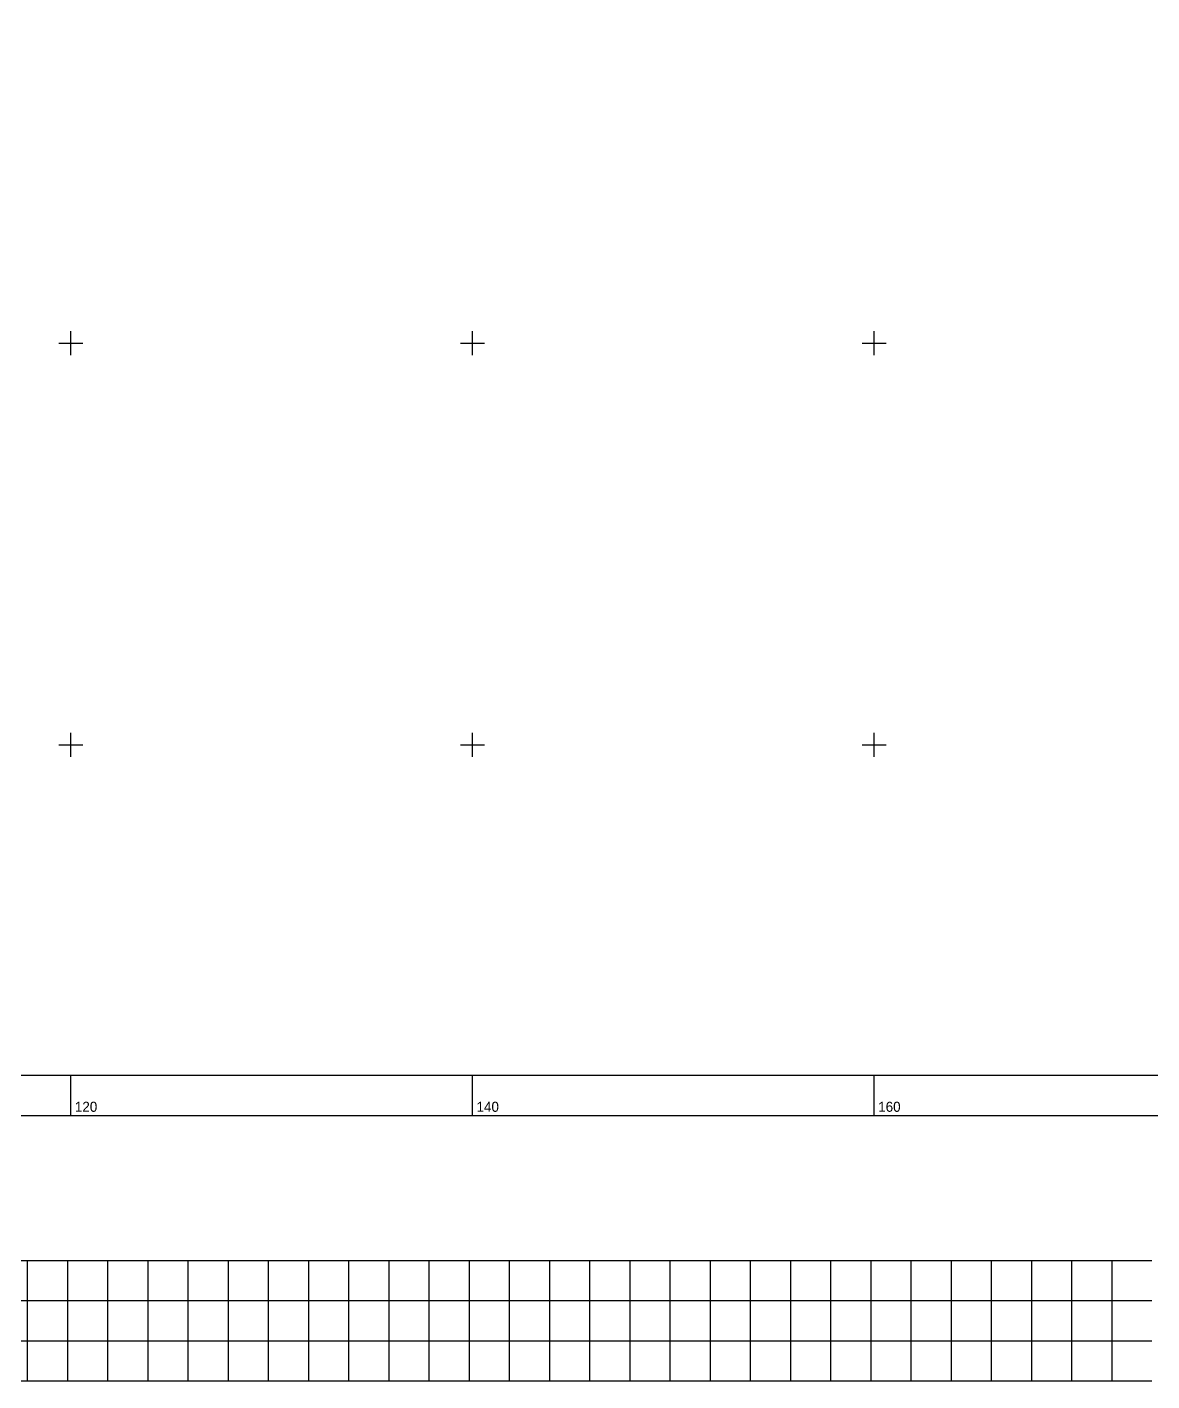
# Model space of a CAD drawing. Extents: x 547747 to 549324, y 1837450 to 1838029.
# Drawn here: x 548117.8 to 548173.8, y 1837508.3 to 1837575.7 of the extents above; entities that cross this region are included whole.
import ezdxf

# ---------------------------------------------------------------- set-up
doc = ezdxf.new("R2010")
doc.units = 0
doc.layers.add('Level 58', color=7, linetype='Continuous')
doc.layers.add('Level 63', color=7, linetype='Continuous')

msp = doc.modelspace()

# ---------------------------------------------------------------- linework, layer by layer
at = {"layer": 'Level 58'}
msp.add_lwpolyline([(548053.83, 1838019.63), (548387.2, 1838019.63), (548387.2, 1837523.53), (548053.83, 1837523.53)], close=True, dxfattribs=at)
at = {"layer": 'Level 63'}
for p, q in [((548120, 1837559.4), (548120, 1837560.6)), ((548140, 1837559.4), (548140, 1837560.6)), ((548160, 1837559.4), (548160, 1837560.6)), ((548119.4, 1837560), (548120.6, 1837560)), ((548139.4, 1837560), (548140.6, 1837560)), ((548159.4, 1837560), (548160.6, 1837560)), ((548119.4, 1837540), (548120.6, 1837540)), ((548120, 1837539.4), (548120, 1837540.6)), ((548139.4, 1837540), (548140.6, 1837540)), ((548140, 1837539.4), (548140, 1837540.6)), ((548159.4, 1837540), (548160.6, 1837540)), ((548160, 1837539.4), (548160, 1837540.6)), ((548120, 1837521.53), (548120, 1837523.53)), ((548140, 1837521.53), (548140, 1837523.53)), ((548160, 1837521.53), (548160, 1837523.53)), ((548115.83, 1837514.33), (548117.83, 1837514.33)), ((548117.83, 1837514.33), (548119.83, 1837514.33)), ((548117.83, 1837514.33), (548117.83, 1837508.33)), ((548119.83, 1837514.33), (548121.83, 1837514.33)), ((548119.83, 1837514.33), (548119.83, 1837508.33)), ((548121.83, 1837514.33), (548123.83, 1837514.33)), ((548121.83, 1837514.33), (548121.83, 1837508.33)), ((548123.83, 1837514.33), (548125.83, 1837514.33)), ((548123.83, 1837514.33), (548123.83, 1837508.33)), ((548125.83, 1837514.33), (548127.83, 1837514.33)), ((548125.83, 1837514.33), (548125.83, 1837508.33)), ((548127.83, 1837514.33), (548129.83, 1837514.33)), ((548127.83, 1837514.33), (548127.83, 1837508.33)), ((548129.83, 1837514.33), (548131.83, 1837514.33)), ((548129.83, 1837514.33), (548129.83, 1837508.33)), ((548131.83, 1837514.33), (548133.83, 1837514.33)), ((548131.83, 1837514.33), (548131.83, 1837508.33)), ((548133.83, 1837514.33), (548135.83, 1837514.33)), ((548133.83, 1837514.33), (548133.83, 1837508.33)), ((548135.83, 1837514.33), (548137.83, 1837514.33)), ((548135.83, 1837514.33), (548135.83, 1837508.33)), ((548137.83, 1837514.33), (548139.83, 1837514.33)), ((548137.83, 1837514.33), (548137.83, 1837508.33)), ((548139.83, 1837514.33), (548141.83, 1837514.33)), ((548139.83, 1837514.33), (548139.83, 1837508.33)), ((548141.83, 1837514.33), (548143.83, 1837514.33)), ((548141.83, 1837514.33), (548141.83, 1837508.33)), ((548143.83, 1837514.33), (548145.83, 1837514.33)), ((548143.83, 1837514.33), (548143.83, 1837508.33)), ((548145.83, 1837514.33), (548147.83, 1837514.33)), ((548145.83, 1837514.33), (548145.83, 1837508.33)), ((548147.83, 1837514.33), (548149.83, 1837514.33)), ((548147.83, 1837514.33), (548147.83, 1837508.33)), ((548149.83, 1837514.33), (548151.83, 1837514.33)), ((548149.83, 1837514.33), (548149.83, 1837508.33)), ((548151.83, 1837514.33), (548153.83, 1837514.33)), ((548151.83, 1837514.33), (548151.83, 1837508.33)), ((548153.83, 1837514.33), (548155.83, 1837514.33)), ((548153.83, 1837514.33), (548153.83, 1837508.33)), ((548155.83, 1837514.33), (548157.83, 1837514.33)), ((548155.83, 1837514.33), (548155.83, 1837508.33)), ((548157.83, 1837514.33), (548159.83, 1837514.33)), ((548157.83, 1837514.33), (548157.83, 1837508.33)), ((548159.83, 1837514.33), (548161.83, 1837514.33)), ((548159.83, 1837514.33), (548159.83, 1837508.33)), ((548161.83, 1837514.33), (548163.83, 1837514.33)), ((548161.83, 1837514.33), (548161.83, 1837508.33)), ((548163.83, 1837514.33), (548165.83, 1837514.33)), ((548163.83, 1837514.33), (548163.83, 1837508.33)), ((548165.83, 1837514.33), (548167.83, 1837514.33)), ((548165.83, 1837514.33), (548165.83, 1837508.33)), ((548167.83, 1837514.33), (548169.83, 1837514.33)), ((548167.83, 1837514.33), (548167.83, 1837508.33)), ((548169.83, 1837514.33), (548171.83, 1837514.33)), ((548169.83, 1837514.33), (548169.83, 1837508.33)), ((548171.83, 1837514.33), (548173.83, 1837514.33)), ((548171.83, 1837514.33), (548171.83, 1837508.33)), ((548115.83, 1837512.33), (548117.83, 1837512.33)), ((548117.83, 1837512.33), (548119.83, 1837512.33)), ((548119.83, 1837512.33), (548121.83, 1837512.33)), ((548121.83, 1837512.33), (548123.83, 1837512.33)), ((548123.83, 1837512.33), (548125.83, 1837512.33)), ((548125.83, 1837512.33), (548127.83, 1837512.33)), ((548127.83, 1837512.33), (548129.83, 1837512.33)), ((548129.83, 1837512.33), (548131.83, 1837512.33)), ((548131.83, 1837512.33), (548133.83, 1837512.33)), ((548133.83, 1837512.33), (548135.83, 1837512.33)), ((548135.83, 1837512.33), (548137.83, 1837512.33)), ((548137.83, 1837512.33), (548139.83, 1837512.33)), ((548139.83, 1837512.33), (548141.83, 1837512.33)), ((548141.83, 1837512.33), (548143.83, 1837512.33)), ((548143.83, 1837512.33), (548145.83, 1837512.33)), ((548145.83, 1837512.33), (548147.83, 1837512.33)), ((548147.83, 1837512.33), (548149.83, 1837512.33)), ((548149.83, 1837512.33), (548151.83, 1837512.33)), ((548151.83, 1837512.33), (548153.83, 1837512.33)), ((548153.83, 1837512.33), (548155.83, 1837512.33)), ((548155.83, 1837512.33), (548157.83, 1837512.33)), ((548157.83, 1837512.33), (548159.83, 1837512.33)), ((548159.83, 1837512.33), (548161.83, 1837512.33)), ((548161.83, 1837512.33), (548163.83, 1837512.33)), ((548163.83, 1837512.33), (548165.83, 1837512.33)), ((548165.83, 1837512.33), (548167.83, 1837512.33)), ((548167.83, 1837512.33), (548169.83, 1837512.33)), ((548169.83, 1837512.33), (548171.83, 1837512.33)), ((548171.83, 1837512.33), (548173.83, 1837512.33)), ((548115.83, 1837510.33), (548117.83, 1837510.33)), ((548117.83, 1837510.33), (548119.83, 1837510.33)), ((548119.83, 1837510.33), (548121.83, 1837510.33)), ((548121.83, 1837510.33), (548123.83, 1837510.33)), ((548123.83, 1837510.33), (548125.83, 1837510.33)), ((548125.83, 1837510.33), (548127.83, 1837510.33)), ((548127.83, 1837510.33), (548129.83, 1837510.33)), ((548129.83, 1837510.33), (548131.83, 1837510.33)), ((548131.83, 1837510.33), (548133.83, 1837510.33)), ((548133.83, 1837510.33), (548135.83, 1837510.33)), ((548135.83, 1837510.33), (548137.83, 1837510.33)), ((548137.83, 1837510.33), (548139.83, 1837510.33)), ((548139.83, 1837510.33), (548141.83, 1837510.33)), ((548141.83, 1837510.33), (548143.83, 1837510.33)), ((548143.83, 1837510.33), (548145.83, 1837510.33)), ((548145.83, 1837510.33), (548147.83, 1837510.33)), ((548147.83, 1837510.33), (548149.83, 1837510.33)), ((548149.83, 1837510.33), (548151.83, 1837510.33)), ((548151.83, 1837510.33), (548153.83, 1837510.33)), ((548153.83, 1837510.33), (548155.83, 1837510.33)), ((548155.83, 1837510.33), (548157.83, 1837510.33)), ((548157.83, 1837510.33), (548159.83, 1837510.33)), ((548159.83, 1837510.33), (548161.83, 1837510.33)), ((548161.83, 1837510.33), (548163.83, 1837510.33)), ((548163.83, 1837510.33), (548165.83, 1837510.33)), ((548165.83, 1837510.33), (548167.83, 1837510.33)), ((548167.83, 1837510.33), (548169.83, 1837510.33)), ((548169.83, 1837510.33), (548171.83, 1837510.33)), ((548171.83, 1837510.33), (548173.83, 1837510.33)), ((548115.83, 1837508.33), (548117.83, 1837508.33)), ((548117.83, 1837508.33), (548119.83, 1837508.33)), ((548119.83, 1837508.33), (548121.83, 1837508.33)), ((548121.83, 1837508.33), (548123.83, 1837508.33)), ((548123.83, 1837508.33), (548125.83, 1837508.33)), ((548125.83, 1837508.33), (548127.83, 1837508.33)), ((548127.83, 1837508.33), (548129.83, 1837508.33)), ((548129.83, 1837508.33), (548131.83, 1837508.33)), ((548131.83, 1837508.33), (548133.83, 1837508.33)), ((548133.83, 1837508.33), (548135.83, 1837508.33)), ((548135.83, 1837508.33), (548137.83, 1837508.33)), ((548137.83, 1837508.33), (548139.83, 1837508.33)), ((548139.83, 1837508.33), (548141.83, 1837508.33)), ((548141.83, 1837508.33), (548143.83, 1837508.33)), ((548143.83, 1837508.33), (548145.83, 1837508.33)), ((548145.83, 1837508.33), (548147.83, 1837508.33)), ((548147.83, 1837508.33), (548149.83, 1837508.33)), ((548149.83, 1837508.33), (548151.83, 1837508.33)), ((548151.83, 1837508.33), (548153.83, 1837508.33)), ((548153.83, 1837508.33), (548155.83, 1837508.33)), ((548155.83, 1837508.33), (548157.83, 1837508.33)), ((548157.83, 1837508.33), (548159.83, 1837508.33)), ((548159.83, 1837508.33), (548161.83, 1837508.33)), ((548161.83, 1837508.33), (548163.83, 1837508.33)), ((548163.83, 1837508.33), (548165.83, 1837508.33)), ((548165.83, 1837508.33), (548167.83, 1837508.33)), ((548167.83, 1837508.33), (548169.83, 1837508.33)), ((548169.83, 1837508.33), (548171.83, 1837508.33)), ((548171.83, 1837508.33), (548173.83, 1837508.33))]:
    msp.add_line(p, q, dxfattribs=at)
for points in [[(548051.83, 1837521.53), (548051.83, 1838021.63), (548389.2, 1838021.63), (548389.2, 1837521.53)], [(548053.83, 1837523.53), (548053.83, 1838019.63), (548387.2, 1838019.63), (548387.2, 1837523.53)]]:
    msp.add_lwpolyline(points, close=True, dxfattribs=at)

# ---------------------------------------------------------------- texts
for s, p in [('120', (548120.2, 1837521.73)), ('140', (548140.2, 1837521.73)), ('160', (548160.2, 1837521.73))]:
    msp.add_text(s, height=0.5, dxfattribs=at).set_placement(p)

doc.saveas('drawing.dxf')
